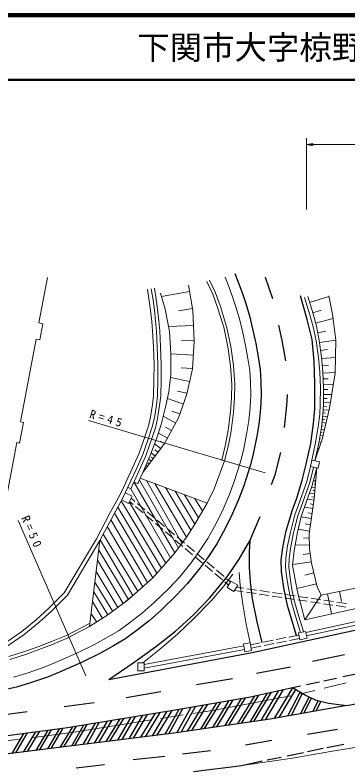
# Model space of a CAD drawing. Units: millimetres, scale not verified. Extents: x 40000 to 680000, y 20000 to 380000.
# Drawn here: x 386174 to 437516, y 263804 to 380000 of the extents above; entities that cross this region are included whole.
import ezdxf
from ezdxf.enums import TextEntityAlignment as Align

# ---------------------------------------------------------------- set-up
doc = ezdxf.new("R2010")
doc.units = ezdxf.units.MM
doc.header["$LTSCALE"] = 1000
doc.linetypes.add('CHAIN', pattern=[18.5, 12, -1.5, 3.5, -1.5])
for name, color, linetype, lineweight in [('M-BMK', 2, 'CHAIN', 13), ('M-STR-HTXT', 7, 'Continuous', 13), ('M-STR-STRC', 7, 'Continuous', 25), ('M-TTL', 2, 'Continuous', 140), ('M-TTL-LINE', 7, 'Continuous', 50), ('M-WORK', 1, 'Continuous', 13)]:
    doc.layers.add(name, color=color, linetype=linetype, lineweight=lineweight)
doc.layers.add('M-TTL-TXT', color=7, linetype='Continuous')
doc.styles.add('ＭＳ ゴシック', font='')
doc.styles.get('ＭＳ ゴシック').set_extended_font_data('MS Gothic')

# ---------------------------------------------------------------- blocks, each defined once
blk = doc.blocks.new('open_arrow')
at = {"color": 0, "linetype": 'Continuous', "lineweight": -2}
blk.add_lwpolyline([(7.5, 1.25), (0, 0), (7.5, -1.25)], dxfattribs=at)

msp = doc.modelspace()

# ---------------------------------------------------------------- linework, layer by layer
at = {"layer": 'M-BMK'}
for p, q in [((468350, 284505), (430472, 275278)), ((416914, 272743), (430472, 275278)), ((395295, 269339), (416914, 272743)), ((370298, 266085), (395295, 269339))]:
    msp.add_line(p, q, dxfattribs=at)
at = {"layer": 'M-STR-HTXT'}
for p, q in [((431137, 350000), (431137, 361000)), ((431137, 360000), (536121, 360000)), ((424762, 309324), (397519, 317427)), ((397107, 278031), (386658, 301980))]:
    msp.add_line(p, q, dxfattribs=at)
at = {"layer": 'M-STR-STRC'}
for p, q in [((420066, 340116), (420702, 338524)), ((425938, 336194), (424789, 339488)), ((420702, 338524), (421283, 336895)), ((421283, 336895), (421748, 335469)), ((431250, 333029), (430218, 336641)), ((421748, 335469), (422328, 333567)), ((422328, 333567), (422813, 331594)), ((431977, 329910), (431250, 333029)), ((422813, 331594), (423309, 329293)), ((427394, 329750), (426839, 332143)), ((423309, 329293), (423677, 327243)), ((427930, 326628), (427394, 329750)), ((432329, 326603), (431977, 329910)), ((423677, 327243), (423971, 325298)), ((432422, 323084), (432329, 326603)), ((423971, 325298), (424104, 323449)), ((424104, 323449), (424121, 321310)), ((432399, 319238), (432422, 323084)), ((424121, 321310), (424039, 319299)), ((428083, 319743), (428198, 321438)), ((427710, 316325), (428083, 319743)), ((424039, 319299), (423826, 317236)), ((432211, 316963), (432399, 319238)), ((423826, 317236), (423518, 315289)), ((431773, 313890), (432211, 316963)), ((423518, 315289), (422970, 312469)), ((431085, 310669), (431773, 313890)), ((422970, 312469), (422463, 310588)), ((426269, 309048), (427150, 312495)), ((422463, 310588), (421455, 307326)), ((430460, 308230), (431085, 310669)), ((425713, 307554), (426269, 309048)), ((429647, 305447), (430460, 308230)), ((421455, 307326), (420703, 305313)), ((420703, 305313), (419703, 303072)), ((428959, 303633), (429647, 305447)), ((427974, 300396), (428959, 303633)), ((419703, 303072), (418596, 300778)), ((422391, 298873), (423990, 302613)), ((418596, 300778), (417278, 298369)), ((427474, 297832), (427974, 300396)), ((420725, 296019), (422391, 298873)), ((422391, 298873), (422276, 297149)), ((417278, 298369), (415904, 296293)), ((427223, 295862), (427474, 297832)), ((422276, 297149), (422295, 294736)), ((415904, 296293), (414532, 294436)), ((419002, 293453), (420725, 296019)), ((427270, 294111), (427223, 295862)), ((414532, 294436), (412780, 292246)), ((422295, 294736), (422449, 292515)), ((427630, 291624), (427270, 294111)), ((416215, 290044), (419002, 293453)), ((412780, 292246), (411009, 290393)), ((422449, 292515), (422765, 289920)), ((428208, 288857), (427630, 291624)), ((411009, 290393), (408784, 288217)), ((413687, 287459), (416215, 290044)), ((422765, 289920), (423483, 286329)), ((408784, 288217), (406843, 286519)), ((428896, 286464), (428208, 288857)), ((410901, 284931), (413687, 287459)), ((436663, 284646), (448670, 287260)), ((406843, 286519), (404794, 284905)), ((423483, 286329), (424227, 283178)), ((429587, 284246), (428896, 286464)), ((404794, 284905), (403089, 283692)), ((407856, 282518), (410901, 284931)), ((403089, 283692), (401337, 282628)), ((422731, 281630), (436663, 284646)), ((401337, 282628), (399261, 281485)), ((404553, 280134), (407856, 282518)), ((399261, 281485), (396399, 280062)), ((400646, 277453), (422731, 281630)), ((432070, 280302), (437010, 281336)), ((396399, 280062), (393043, 278583)), ((400646, 277453), (404553, 280134)), ((423423, 278435), (428651, 279412)), ((437351, 273449), (465270, 278987)), ((391200, 277839), (388688, 276970)), ((393043, 278583), (391200, 277839)), ((436755, 277940), (439028, 278399)), ((388688, 276970), (386387, 276287)), ((414145, 276683), (419689, 277631)), ((431151, 276663), (433142, 277072)), ((433806, 277263), (435759, 277684)), ((386387, 276287), (383578, 275663)), ((403287, 274672), (408658, 275591)), ((422508, 274771), (428944, 276207)), ((423002, 270979), (425750, 275494)), ((424121, 271142), (426859, 275742)), ((424780, 271238), (427553, 275897)), ((426266, 271520), (429027, 276158)), ((426912, 271593), (429473, 275894)), ((428269, 271835), (430148, 275496)), ((428944, 276207), (430180, 276459)), ((428944, 276207), (431050, 274962)), ((410845, 272760), (422508, 274771)), ((417279, 270143), (419813, 274306)), ((418565, 270331), (421122, 274532)), ((419158, 270417), (421726, 274636)), ((420537, 270619), (423152, 274915)), ((421122, 270704), (423769, 275052)), ((422417, 270893), (425134, 275357)), ((428798, 271929), (430517, 275277)), ((430202, 272178), (431522, 274752)), ((430702, 272267), (431893, 274587)), ((431050, 274962), (432467, 274330)), ((432467, 274330), (434516, 273794)), ((393750, 273264), (398374, 273925)), ((411130, 269245), (413317, 273186)), ((411797, 269343), (413995, 273303)), ((412796, 269489), (415250, 273519)), ((413440, 269583), (415905, 273632)), ((414803, 269782), (417293, 273872)), ((415387, 269867), (417887, 273974)), ((416685, 270056), (419209, 274202)), ((437351, 273449), (425530, 271348)), ((432094, 272515), (432959, 274202)), ((432635, 272611), (433393, 274088)), ((434516, 273794), (437351, 273449)), ((379272, 271340), (388062, 272518)), ((394270, 270031), (410845, 272760)), ((403764, 268310), (405892, 271944)), ((404457, 268397), (406602, 272061)), ((407782, 272256), (405523, 268531)), ((408504, 272374), (406226, 268619)), ((407379, 268764), (409653, 272564)), ((408094, 268854), (410386, 272684)), ((409330, 269009), (411472, 272868)), ((409887, 269079), (412044, 272967)), ((396696, 267421), (398569, 270739)), ((397275, 267494), (399161, 270836)), ((398429, 267639), (400449, 271048)), ((399098, 267723), (401135, 271161)), ((400250, 267868), (402381, 271366)), ((400791, 267936), (402937, 271458)), ((402023, 268091), (404084, 271647)), ((402678, 268173), (404755, 271757)), ((425530, 271348), (410641, 269174)), ((379793, 268106), (394270, 270031)), ((389406, 266505), (391262, 269631)), ((389920, 266570), (391779, 269700)), ((391250, 266737), (393083, 269873)), ((391754, 266800), (393589, 269940)), ((393119, 266972), (395067, 270162)), ((393701, 267045), (395663, 270260)), ((394910, 267197), (396786, 270445)), ((395413, 267260), (397302, 270530)), ((431261, 269008), (435886, 269813)), ((410641, 269174), (376677, 264905)), ((385726, 266042), (387530, 269135)), ((386289, 266113), (388096, 269210)), ((387479, 266263), (389354, 269378)), ((388091, 266340), (389969, 269459)), ((421696, 267371), (425803, 268089)), ((434286, 266954), (436890, 267495)), ((412015, 265964), (416295, 266509)), ((428129, 265676), (430686, 266207)), ((431267, 266327), (433703, 266833)), ((404403, 265102), (409258, 265619)), ((425075, 265042), (427230, 265489)), ((395613, 263809), (399950, 264355)), ((413692, 263259), (421150, 264174)), ((421150, 264174), (424282, 264878))]:
    msp.add_line(p, q, dxfattribs=at)
at = {"layer": 'M-TTL'}
msp.add_line((680000, 380000), (40000, 380000), dxfattribs=at)
at = {"layer": 'M-TTL-LINE'}
msp.add_line((40000, 370000), (680000, 370000), dxfattribs=at)
at = {"layer": 'M-WORK'}
for p, q in [((389845, 332476), (391197, 339504)), ((418580, 339522), (419206, 337958)), ((413598, 334399), (412929, 338304)), ((415752, 338890), (416666, 336938)), ((416159, 339081), (417082, 337111)), ((406593, 337671), (406874, 335917)), ((407186, 337766), (407467, 336004)), ((407962, 336077), (407679, 337845)), ((409332, 334596), (408629, 337082)), ((413098, 337319), (408771, 336578)), ((417082, 337111), (417785, 335188)), ((419206, 337958), (419768, 336379)), ((406874, 335917), (407069, 334452)), ((407467, 336004), (407665, 334524)), ((408162, 334584), (407962, 336077)), ((416666, 336938), (417359, 335044)), ((419768, 336379), (420222, 334987)), ((431662, 333724), (430834, 336398)), ((432142, 333865), (431311, 336546)), ((431588, 335653), (434595, 336585)), ((435141, 333819), (434578, 336669)), ((413543, 334723), (411379, 334352)), ((417359, 335044), (418350, 331830)), ((417785, 335188), (418786, 331943)), ((420222, 334987), (420785, 333142)), ((407069, 334452), (407256, 332711)), ((407665, 334524), (407853, 332770)), ((408350, 332820), (408162, 334584)), ((410012, 331148), (409332, 334596)), ((413774, 329650), (413598, 334399)), ((432178, 331863), (431662, 333724)), ((432083, 334057), (433413, 334469)), ((432665, 331978), (432142, 333865)), ((435634, 329844), (435141, 333819)), ((390470, 332335), (389845, 332476)), ((390001, 329896), (390470, 332335)), ((407256, 332711), (407395, 331197)), ((407853, 332770), (407994, 331238)), ((408493, 331272), (408350, 332820)), ((420785, 333142), (421254, 331235)), ((432535, 332449), (435219, 333193)), ((407395, 331197), (407504, 328773)), ((407994, 331238), (408103, 328799)), ((408603, 328820), (408493, 331272)), ((413683, 332095), (409854, 331953)), ((418350, 331830), (419000, 328792)), ((418786, 331943), (419443, 328871)), ((421254, 331235), (421739, 328983)), ((432601, 329706), (432178, 331863)), ((433094, 329788), (432665, 331978)), ((432862, 330973), (434099, 331215)), ((410223, 327724), (410012, 331148)), ((386993, 317244), (389454, 329990)), ((389454, 329990), (390001, 329896)), ((413768, 329797), (411854, 329726)), ((413528, 325393), (413774, 329650)), ((419443, 328871), (419865, 325892)), ((421739, 328983), (422098, 326981)), ((432960, 327126), (432601, 329706)), ((433457, 327183), (433094, 329788)), ((433136, 329485), (435633, 329833)), ((435528, 324743), (435634, 329844)), ((407504, 328773), (407612, 326052)), ((408103, 328799), (408213, 326062)), ((408713, 326071), (408603, 328820)), ((410192, 324549), (410223, 327724)), ((413650, 327501), (410223, 327699)), ((419000, 328792), (419417, 325846)), ((433311, 328231), (434356, 328377)), ((422098, 326981), (422380, 325121)), ((433164, 324890), (432960, 327126)), ((433662, 324924), (433457, 327183)), ((433476, 326975), (435578, 327166)), ((407612, 326052), (407597, 323711)), ((408213, 326062), (408197, 323701)), ((408697, 323693), (408713, 326071)), ((413531, 325445), (411817, 325545)), ((412683, 321488), (413528, 325393)), ((419417, 325846), (419603, 323018)), ((419865, 325892), (420053, 323031)), ((433577, 325863), (434504, 325947)), ((409879, 321844), (410192, 324549)), ((422380, 325121), (422505, 323385)), ((433273, 322497), (433164, 324890)), ((433773, 322507), (433662, 324924)), ((433670, 324750), (435530, 324835)), ((434684, 319325), (435528, 324743)), ((407597, 323711), (407535, 321286)), ((408197, 323701), (408134, 321246)), ((408634, 321213), (408697, 323693)), ((413104, 323432), (410137, 324073)), ((420053, 323031), (420029, 320943)), ((422505, 323385), (422520, 321337)), ((433712, 323847), (434464, 323881)), ((412719, 321652), (411235, 321972)), ((419603, 323018), (419580, 320964)), ((433257, 319917), (433273, 322497)), ((433753, 322944), (435258, 323013)), ((433757, 319901), (433773, 322507)), ((433771, 322196), (434395, 322192)), ((407535, 321286), (407383, 319887)), ((408134, 321246), (407978, 319808)), ((408474, 319742), (408634, 321213)), ((409395, 319468), (409879, 321844)), ((412129, 319930), (409668, 320806)), ((411381, 317829), (412683, 321488)), ((419580, 320964), (419394, 318738)), ((420029, 320943), (419842, 318692)), ((422520, 321337), (422442, 319414)), ((433763, 320814), (434291, 320811)), ((433767, 321448), (435013, 321441)), ((407383, 319887), (407076, 317953)), ((407978, 319808), (407665, 317838)), ((408156, 317742), (408474, 319742)), ((433164, 318385), (433257, 319917)), ((433662, 318339), (433757, 319901)), ((433741, 319635), (434195, 319607)), ((433759, 320180), (434816, 320173)), ((408696, 316825), (409395, 319468)), ((411604, 318453), (410373, 318891)), ((419394, 318738), (419045, 315921)), ((419842, 318692), (419490, 315854)), ((422442, 319414), (422239, 317443)), ((432929, 316462), (433164, 318385)), ((433558, 314540), (434684, 319325)), ((433677, 318591), (434050, 318568)), ((433708, 319090), (434615, 319034)), ((387494, 317130), (386993, 317244)), ((407076, 317953), (406759, 316593)), ((407665, 317838), (407337, 316430)), ((407818, 316292), (408156, 317742)), ((410952, 317033), (409026, 318072)), ((409235, 313853), (411381, 317829)), ((422239, 317443), (421942, 315567)), ((433424, 316390), (433662, 318339)), ((433571, 317597), (433887, 317558)), ((433632, 318093), (434373, 318003)), ((386873, 313940), (387494, 317130)), ((406759, 316593), (406097, 314593)), ((406332, 311992), (407818, 316292)), ((407337, 316430), (406665, 314398)), ((407998, 314574), (408696, 316825)), ((410328, 315877), (409365, 316397)), ((432522, 314022), (432929, 316462)), ((433014, 313929), (433424, 316390)), ((433377, 316110), (433903, 316009)), ((433450, 316604), (433719, 316571)), ((433511, 317101), (434142, 317024)), ((409704, 314722), (408282, 315489)), ((419045, 315921), (418651, 313720)), ((419490, 315854), (419091, 313625)), ((421942, 315567), (421410, 312831)), ((433213, 315123), (433674, 315035)), ((433295, 315616), (433522, 315573)), ((384020, 301224), (386467, 314018)), ((386467, 314018), (386873, 313940)), ((406097, 314593), (405310, 312402)), ((406665, 314398), (405867, 312177)), ((405871, 309414), (409235, 313853)), ((406976, 311947), (407998, 314574)), ((408660, 313094), (407704, 313818)), ((409244, 313868), (408532, 314252)), ((431942, 311304), (432522, 314022)), ((432431, 311200), (433558, 314540)), ((432431, 311200), (433014, 313929)), ((433048, 314136), (433399, 314069)), ((433131, 314630), (433291, 314599)), ((408226, 312520), (407748, 312883)), ((418651, 313720), (418045, 311297)), ((419091, 313625), (418482, 311187)), ((421410, 312831), (420926, 311033)), ((432744, 312667), (432780, 312660)), ((432849, 313156), (433076, 313113)), ((432953, 313645), (433035, 313630)), ((404014, 306893), (406332, 311992)), ((405310, 312402), (404289, 310127)), ((405867, 312177), (404835, 309879)), ((405871, 309414), (406976, 311947)), ((407187, 311150), (406767, 311468)), ((407791, 311947), (407162, 312424)), ((407489, 311548), (407174, 311787)), ((432640, 312178), (432754, 312156)), ((406583, 310353), (406356, 310525)), ((406885, 310751), (406675, 310910)), ((416871, 306872), (418482, 311187)), ((418482, 311187), (418045, 311297)), ((420926, 311033), (419940, 307843)), ((431170, 307987), (431723, 310314)), ((431723, 310314), (431942, 311304)), ((432909, 310052), (431723, 310314)), ((431942, 311304), (433128, 311042)), ((433128, 311042), (432909, 310052)), ((404289, 310127), (402635, 306526)), ((404835, 309879), (403180, 306275)), ((405476, 308511), (405871, 309414)), ((406281, 309954), (406168, 310040)), ((431650, 307844), (432209, 310198)), ((432706, 310097), (431966, 307262)), ((432706, 310097), (432322, 305324)), ((432626, 309100), (432450, 309114)), ((404493, 307946), (405132, 307666)), ((410793, 296982), (404493, 307946)), ((405132, 307666), (405476, 308511)), ((411377, 297773), (405359, 308224)), ((405476, 308511), (415788, 304688)), ((406457, 308147), (411920, 298509)), ((430091, 304969), (431170, 307987)), ((432546, 308103), (432193, 308132)), ((432586, 308602), (432498, 308609)), ((404014, 306893), (403565, 307112)), ((404014, 306893), (410134, 296217)), ((412596, 299424), (407721, 307678)), ((413301, 300525), (409367, 307068)), ((415788, 304688), (416871, 306872)), ((419940, 307843), (419221, 305919)), ((431966, 307262), (430278, 302594)), ((430561, 304798), (431650, 307844)), ((432466, 307106), (431926, 307150)), ((432506, 307605), (432329, 307619)), ((402091, 305448), (402635, 306526)), ((402618, 305160), (403180, 306275)), ((403180, 306275), (404222, 305750)), ((404222, 305750), (403659, 304634)), ((413878, 301426), (410877, 306508)), ((414444, 302392), (412311, 305977)), ((419221, 305919), (418252, 303746)), ((432385, 306110), (431573, 306175)), ((432345, 305611), (431939, 305644)), ((432425, 306608), (432156, 306630)), ((402091, 305448), (400867, 303209)), ((402618, 305160), (401395, 302925)), ((408746, 294637), (402547, 305032)), ((403659, 304634), (402618, 305160)), ((409416, 295383), (403772, 304858)), ((403815, 304943), (404394, 304454)), ((404069, 305447), (404661, 304948)), ((405043, 304626), (406189, 303658)), ((415086, 303488), (413825, 305415)), ((415788, 304688), (413878, 301426)), ((429309, 302858), (430091, 304969)), ((429788, 302711), (430561, 304798)), ((432291, 305114), (431246, 305270)), ((432322, 305324), (431525, 299953)), ((432198, 304487), (431675, 304565)), ((402012, 304053), (408056, 293869)), ((404776, 304131), (405922, 303164)), ((406571, 303335), (407717, 302368)), ((418252, 303746), (417173, 301510)), ((432105, 303860), (430805, 304053)), ((400867, 303209), (398737, 299184)), ((401395, 302925), (399261, 298890)), ((407419, 293158), (401508, 303131)), ((406304, 302841), (407450, 301873)), ((428652, 300184), (429309, 302858)), ((429140, 300074), (429788, 302711)), ((430278, 302594), (429715, 300179)), ((431873, 302301), (430265, 302540)), ((431989, 303081), (431339, 303177)), ((400405, 301053), (405875, 291768)), ((406617, 292437), (400955, 302093)), ((407832, 301551), (408978, 300583)), ((408099, 302045), (409245, 301077)), ((413878, 301426), (412596, 299424)), ((417173, 301510), (415906, 299196)), ((431730, 301336), (430926, 301455)), ((405104, 291075), (399787, 299886)), ((409360, 300261), (410506, 299293)), ((409627, 300755), (410773, 299787)), ((428215, 298058), (428652, 300184)), ((428708, 297972), (429140, 300074)), ((429715, 300179), (429222, 297317)), ((431587, 300371), (429821, 300633)), ((431525, 299953), (431595, 297608)), ((398737, 299184), (393764, 290818)), ((399261, 298890), (394242, 290447)), ((397680, 285628), (399261, 298890)), ((404359, 290404), (399319, 299000)), ((412596, 299424), (410793, 296982)), ((410888, 298970), (412035, 298003)), ((411156, 299465), (412302, 298497)), ((415906, 299196), (414593, 297210)), ((431544, 299305), (430652, 299278)), ((412417, 297680), (413563, 296712)), ((412684, 298174), (413830, 297207)), ((427949, 296182), (428215, 298058)), ((428447, 296135), (428708, 297972)), ((431576, 298234), (429369, 298168)), ((431595, 297608), (431912, 295403)), ((403666, 289781), (399085, 297416)), ((410793, 296982), (409416, 295383)), ((414593, 297210), (413264, 295412)), ((413945, 296390), (415091, 295422)), ((414212, 296884), (415358, 295917)), ((429222, 297317), (428988, 295042)), ((431694, 296916), (430601, 296759)), ((398899, 295859), (402856, 289175)), ((409416, 295383), (407419, 293158)), ((413264, 295412), (411575, 293301)), ((415740, 295594), (416886, 294626)), ((427886, 294837), (427949, 296182)), ((428388, 294855), (428447, 296135)), ((431883, 295605), (429003, 295191)), ((431912, 295403), (432779, 291744)), ((433366, 290454), (458016, 295620)), ((402032, 288558), (398693, 294126)), ((415473, 295100), (416619, 294132)), ((417268, 294304), (418414, 293336)), ((428058, 293414), (427886, 294837)), ((428554, 293482), (428388, 294855)), ((428988, 295042), (429742, 291000)), ((403666, 289781), (407419, 293158)), ((411575, 293301), (409871, 291518)), ((417001, 293809), (418147, 292842)), ((418311, 291794), (419750, 293717)), ((418796, 293014), (419388, 292514)), ((420915, 291956), (420727, 293958)), ((428387, 291272), (428058, 293414)), ((428879, 291362), (428554, 293482)), ((432268, 293903), (430852, 293567)), ((430884, 286638), (459936, 293201)), ((401246, 287970), (398494, 292456)), ((416404, 289605), (418311, 291794)), ((418529, 292519), (419108, 292030)), ((418875, 291627), (419459, 292638)), ((419459, 292638), (420509, 292032)), ((420509, 292032), (419925, 291021)), ((420321, 291707), (421447, 291539)), ((421321, 289079), (420915, 291956)), ((432670, 292204), (429651, 291488)), ((432779, 291744), (433366, 290454)), ((393764, 290818), (391400, 288454)), ((400500, 287412), (398319, 290992)), ((409871, 291518), (407697, 289392)), ((419925, 291021), (418875, 291627)), ((420026, 291195), (421363, 290996)), ((421857, 290922), (423341, 290701)), ((421941, 291466), (423425, 291244)), ((423835, 290627), (425319, 290406)), ((423919, 291171), (425403, 290949)), ((425897, 290876), (427381, 290654)), ((427875, 290581), (429359, 290359)), ((428840, 289161), (428387, 291272)), ((429325, 289285), (428879, 291362)), ((429742, 291000), (430884, 286638)), ((434345, 290659), (434993, 287566)), ((436201, 291048), (436525, 289502)), ((394242, 290447), (391814, 288019)), ((398142, 289504), (399654, 286877)), ((400500, 287412), (403666, 289781)), ((402856, 289175), (404359, 290404)), ((407697, 289392), (405821, 287750)), ((413652, 286743), (416404, 289605)), ((425813, 290332), (427297, 290111)), ((427792, 290037), (429275, 289816)), ((429770, 289742), (431253, 289521)), ((429854, 290286), (431337, 290064)), ((433366, 290454), (430884, 286638)), ((431748, 289447), (433231, 289226)), ((431832, 289991), (433315, 289769)), ((433810, 289696), (435293, 289474)), ((435788, 289401), (437272, 289179)), ((391400, 288454), (389452, 286680)), ((421837, 285999), (421321, 289079)), ((429466, 287050), (428840, 289161)), ((429944, 287197), (429325, 289285)), ((433726, 289152), (435210, 288931)), ((435704, 288857), (437188, 288636)), ((391814, 288019), (389844, 286225)), ((397680, 285628), (400500, 287412)), ((397916, 287613), (398770, 286318)), ((405821, 287750), (403835, 286187)), ((430202, 284729), (429466, 287050)), ((430679, 284880), (429944, 287197)), ((431022, 284727), (445995, 287944)), ((431137, 284190), (446111, 287407)), ((389452, 286680), (387232, 284876)), ((389844, 286225), (387592, 284396)), ((394111, 284269), (397744, 286169)), ((403835, 286187), (402209, 285029)), ((411259, 284507), (413652, 286743)), ((422417, 283124), (421837, 285999)), ((387232, 284876), (384416, 282929)), ((394302, 283861), (397680, 285628)), ((402209, 285029), (400536, 284013)), ((430989, 284887), (429871, 284662)), ((431207, 283808), (430989, 284887)), ((387592, 284396), (384743, 282425)), ((391774, 283294), (394111, 284269)), ((391941, 282876), (394302, 283861)), ((400536, 284013), (398519, 282903)), ((408695, 282302), (411259, 284507)), ((424488, 283230), (425959, 283523)), ((426449, 283621), (427920, 283914)), ((428411, 284011), (429941, 284316)), ((428518, 283472), (430048, 283777)), ((429871, 284662), (430088, 283583)), ((430088, 283583), (431207, 283808)), ((387932, 281863), (389861, 282563)), ((389861, 282563), (391774, 283294)), ((390018, 282141), (391941, 282876)), ((398519, 282903), (395720, 281511)), ((406067, 279786), (421484, 282639)), ((422417, 283124), (421430, 282956)), ((421430, 282956), (421638, 281736)), ((422625, 281905), (422417, 283124)), ((422467, 282828), (423997, 283132)), ((422575, 282288), (424105, 282593)), ((424595, 282691), (426066, 282984)), ((426557, 283081), (428028, 283374)), ((385221, 280980), (387932, 281863)), ((385343, 280546), (388079, 281437)), ((388079, 281437), (390018, 282141)), ((395720, 281511), (392421, 280057)), ((405865, 280042), (408695, 282302)), ((406067, 279227), (421584, 282098)), ((421638, 281736), (422625, 281905)), ((392421, 280057), (390638, 279338)), ((405108, 278812), (405108, 280042)), ((405108, 280042), (406067, 280042)), ((406067, 280042), (406067, 278812)), ((390638, 279338), (388199, 278493)), ((388199, 278493), (385932, 277821)), ((406067, 278812), (405108, 278812)), ((440465, 267263), (434836, 266325)), ((434836, 266325), (428972, 265316)), ((428972, 265316), (421150, 264174))]:
    msp.add_line(p, q, dxfattribs=at)

# ---------------------------------------------------------------- block references
at = {"layer": 'M-STR-HTXT', "xscale": 133, "yscale": 133}
msp.add_blockref('open_arrow', (431137, 360000), dxfattribs=at)

# ---------------------------------------------------------------- texts
at = {"layer": 'M-STR-HTXT', "char_height": 1320, "attachment_point": 5, "style": 'ＭＳ ゴシック'}
for s, insert, rotation in [('\\T1.56;R=45', (400423, 317693), 343.434), ('\\T1.56;R=50', (388823, 300085), 293.572)]:
    msp.add_mtext(s, dxfattribs=dict(at, insert=insert, rotation=rotation))
at = {"layer": 'M-TTL-TXT', "style": 'ＭＳ ゴシック'}
msp.add_text('下関市大字椋野', height=3666, dxfattribs=at).set_placement((405024, 375000), align=Align.MIDDLE_LEFT)

doc.saveas('drawing.dxf')
